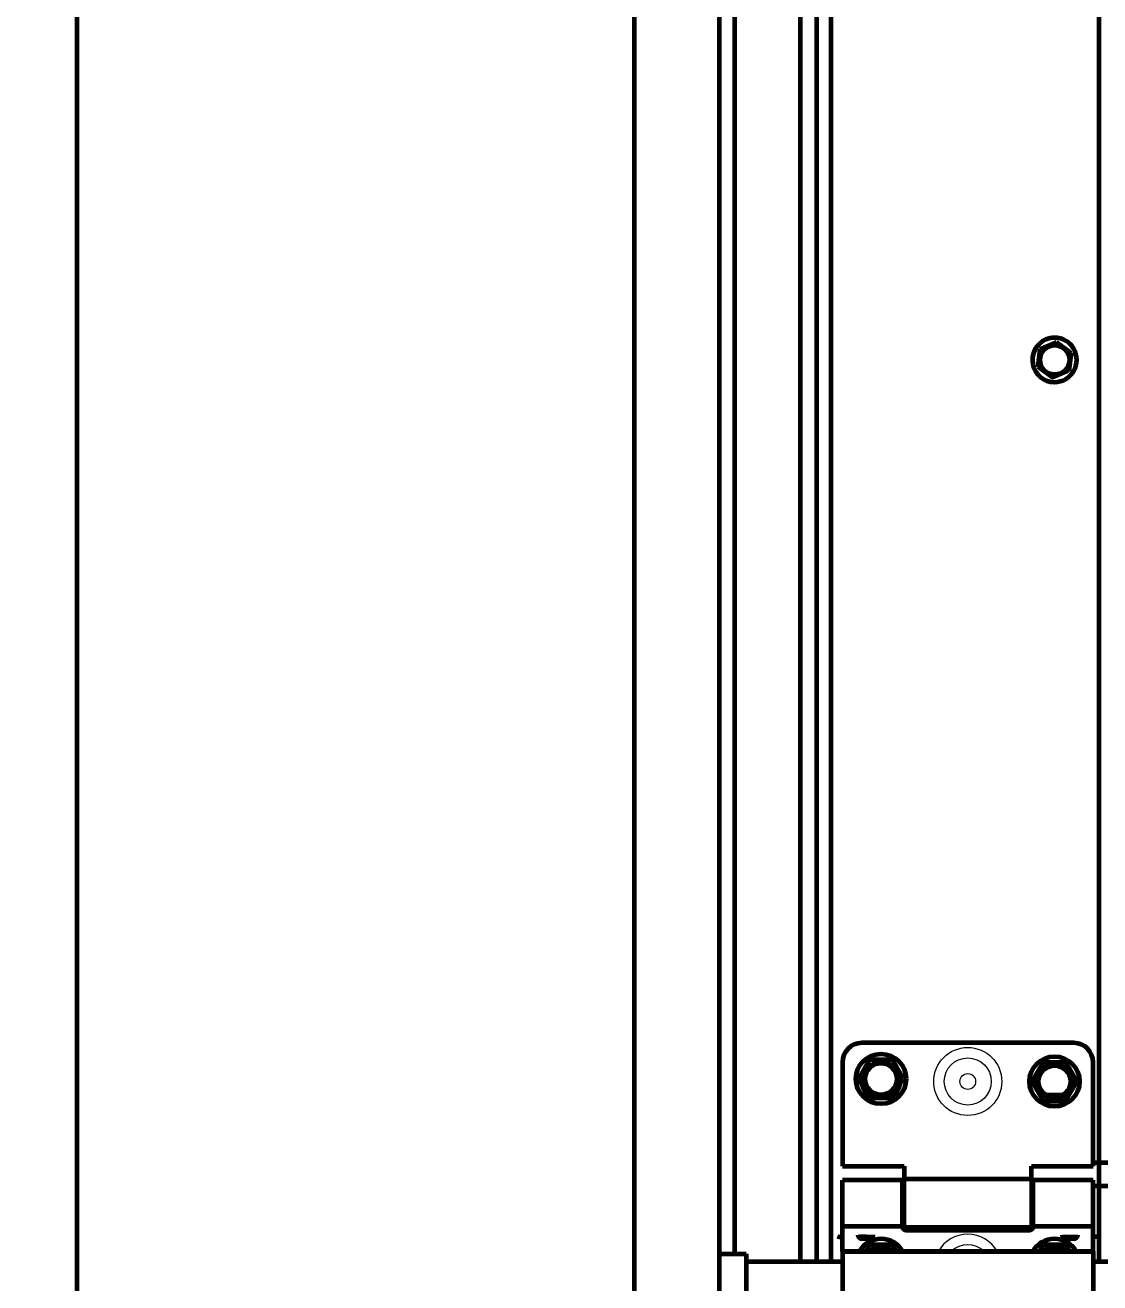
# Model space of a CAD drawing. Header units: millimetres. Extents: x 0 to 840, y 0 to 594.
# Drawn here: x 50.47 to 69.05, y 479.52 to 501.27 of the extents above; entities that cross this region are included whole.
import ezdxf

# ---------------------------------------------------------------- set-up
doc = ezdxf.new("R2010")
doc.units = ezdxf.units.MM
doc.linetypes.add('K5LT_BASIC', pattern=[0])
doc.linetypes.add('K5LT_THIN', pattern=[0])
doc.layers.add('Системный слой', color=7, linetype='Continuous')
doc.styles.add('KDIMTEXTSTYLE', font='GOST_AU.SHX', dxfattribs={"width": 0.96, "oblique": 15, "height": 5})
doc.dimstyles.new('KDIMSTYLE (0.07)', dxfattribs={"dimtxt": 5, "dimasz": 1, "dimexe": 2, "dimexo": 0, "dimgap": 1, "dimtad": 1, "dimlfac": 15, "dimtxsty": 'KDIMTEXTSTYLE', "dimsah": 1, "dimcen": 0, "dimdle": 1, "dimadec": 0, "dimazin": 0, "dimtfac": 0.667, "dimtmove": 0, "dimatfit": 3, "dimfxl": 1, "dimtvp": 1, "dimtolj": 1, "dimtzin": 0, "dimarcsym": 0})

# ---------------------------------------------------------------- blocks, each defined once
blk = doc.blocks.new('U0')
at = {"layer": 'Системный слой', "color": 5, "linetype": 'K5LT_BASIC', "lineweight": 60, "true_color": 0x0000ff}
blk.add_line((51.363, 560.464), (51.363, 411.478), dxfattribs=at)
blk = doc.blocks.new('KDIMARROW_01')
at = {"layer": 'Системный слой'}
blk.add_hatch(color=0, dxfattribs=at).paths.add_polyline_path([(0, 0), (-5, 0.658), (-4.5, 0), (-5, -0.658)])
at = {"layer": 'Системный слой', "color": 0, "linetype": 'K5LT_THIN', "lineweight": 18}
for p, q in [((-4.5, 0), (-5, 0.658)), ((-5, 0.658), (0, 0)), ((0, 0), (-5, -0.658)), ((-5, -0.658), (-4.5, 0)), ((0, 0), (-1, 0))]:
    blk.add_line(p, q, dxfattribs=at)

msp = doc.modelspace()

# ---------------------------------------------------------------- linework, layer by layer
at = {"layer": 'Системный слой', "color": 5, "linetype": 'K5LT_BASIC', "lineweight": 60, "true_color": 0x0000ff}
for p, q in [((63.87945, 479.88472), (63.87945, 512.55139)), ((64.15418, 512.55139), (64.15418, 479.88472)), ((64.40262, 512.55139), (64.40262, 481.5818)), ((69.03595, 512.55139), (69.03595, 481.18946)), ((61.00305, 512.31632), (61.00305, 411.74583)), ((62.46971, 512.30589), (62.46971, 411.73474)), ((62.73638, 512.41806), (62.73638, 480.01806)), ((68.02366, 495.66453), (68.30697, 495.78513)), ((68.26929, 495.8628), (68.26975, 495.8628)), ((68.30697, 495.78513), (68.30885, 495.78513)), ((67.98644, 495.35887), (68.02366, 495.66453)), ((68.02366, 495.66453), (68.02554, 495.66453)), ((67.98644, 495.35887), (67.98832, 495.35887)), ((68.23253, 495.17381), (67.98644, 495.35887)), ((68.23253, 495.17381), (68.23441, 495.17381)), ((68.26929, 495.09613), (68.26975, 495.09613)), ((68.60262, 483.66623), (64.93595, 483.66623)), ((64.60262, 483.3329), (64.60262, 481.5329)), ((64.88439, 483.04413), (65.07684, 483.37747)), ((65.07684, 483.37747), (65.46174, 483.37747)), ((65.46174, 483.37747), (65.65419, 483.04413)), ((67.88439, 482.99957), (68.07684, 483.3329)), ((68.07684, 483.3329), (68.46174, 483.3329)), ((68.46174, 483.3329), (68.65419, 482.99957)), ((68.93595, 481.5329), (68.93595, 483.3329)), ((65.07684, 482.7108), (64.88439, 483.04413)), ((65.46174, 482.7108), (65.65419, 483.04413)), ((68.07684, 482.66623), (67.88439, 482.99957)), ((68.46174, 482.66623), (68.65419, 482.99957)), ((65.03124, 482.76623), (65.50733, 482.76623)), ((65.46174, 482.7108), (65.07684, 482.7108)), ((68.03124, 482.76623), (68.50733, 482.76623)), ((68.50733, 482.65482), (68.03124, 482.65482)), ((68.46174, 482.66623), (68.07684, 482.66623)), ((146.59055, 481.59193), (68.93595, 481.59193)), ((64.40262, 481.5818), (64.40262, 479.8829)), ((64.60262, 481.5329), (65.66929, 481.5329)), ((65.66929, 481.5329), (65.66929, 481.30957)), ((67.86929, 481.5329), (68.93595, 481.5329)), ((67.86929, 481.30957), (67.86929, 481.5329)), ((64.60262, 480.4929), (64.60262, 481.2929)), ((65.63595, 481.2929), (64.60262, 481.2929)), ((65.63595, 481.2929), (65.63595, 480.4929)), ((65.66929, 480.47623), (65.66929, 481.30957)), ((67.86929, 481.30957), (65.66929, 481.30957)), ((67.86929, 481.30957), (67.86929, 480.47623)), ((68.93595, 481.2929), (67.90262, 481.2929)), ((67.90262, 480.4929), (67.90262, 481.2929)), ((68.93595, 480.4929), (68.93595, 481.2929)), ((146.56929, 481.18946), (68.93595, 481.18946)), ((69.03595, 481.18946), (69.03595, 479.8829)), ((65.66929, 481.12623), (65.63595, 481.12623)), ((67.90262, 481.12623), (67.86929, 481.12623)), ((65.66929, 480.65957), (65.63595, 480.65957)), ((67.90262, 480.65957), (67.86929, 480.65957)), ((65.63595, 480.4929), (64.60262, 480.4929)), ((64.60262, 480.05957), (64.60262, 480.4929)), ((64.87937, 480.31098), (64.89596, 480.31098)), ((64.96447, 480.31098), (64.89596, 480.31098)), ((65.06929, 480.27957), (64.93595, 480.27957)), ((65.01585, 480.31098), (64.96447, 480.31098)), ((65.01585, 480.31098), (65.12587, 480.31098)), ((67.86929, 480.47623), (65.66929, 480.47623)), ((65.70262, 480.42623), (67.83595, 480.42623)), ((68.93595, 480.4929), (67.90262, 480.4929)), ((68.41271, 480.31098), (68.6592, 480.31098)), ((68.60262, 480.27957), (68.46929, 480.27957)), ((68.93595, 480.05957), (68.93595, 480.4929)), ((69.06929, 480.31098), (68.93595, 480.31098)), ((65.00867, 480.05957), (65.07684, 480.17764)), ((65.07684, 480.17764), (65.46174, 480.17764)), ((65.46174, 480.17764), (65.52991, 480.05957)), ((68.00867, 480.05957), (68.07684, 480.17764)), ((68.07684, 480.17764), (68.46174, 480.17764)), ((68.46174, 480.17764), (68.52991, 480.05957)), ((62.46971, 480.01806), (62.93595, 480.01806)), ((62.93595, 480.01806), (62.93595, 480.01308)), ((62.93595, 480.01308), (62.93595, 479.01806)), ((62.93595, 479.88472), (64.60262, 479.88472)), ((64.60262, 480.05957), (68.93595, 480.05957)), ((64.60262, 480.05957), (64.60262, 478.9729)), ((68.93595, 480.05957), (64.60262, 480.05957)), ((64.60262, 480.05957), (64.60262, 478.9729)), ((68.93595, 480.05957), (68.93595, 478.9729)), ((68.93595, 480.05957), (68.93595, 478.9729)), ((68.93595, 479.88472), (69.26929, 479.88472)), ((69.26929, 479.8829), (68.93595, 479.8829))]:
    msp.add_line(p, q, dxfattribs=at)
at = {"layer": 'Системный слой', "color": 7, "linetype": 'K5LT_THIN', "lineweight": 18}
for radius in [0.58805, 0.40718, 0.13589]:
    msp.add_circle((66.76929, 482.99957), radius, dxfattribs=at)
at = {"layer": 'Системный слой', "color": 5, "linetype": 'K5LT_BASIC', "lineweight": 60, "true_color": 0x0000ff}
for centre, radius in [((65.26929, 483.04413), 0.43333), ((65.26929, 483.04413), 0.29667), ((65.26929, 483.04413), 0.28333), ((68.26929, 482.99957), 0.43333), ((65.26929, 483.04413), 0.2744), ((68.26929, 482.99957), 0.29667), ((68.26929, 482.99957), 0.28333), ((68.26929, 482.99957), 0.2744)]:
    msp.add_circle(centre, radius, dxfattribs=at)
for centre, radius, start, end in [((64.93595, 483.3329), 0.33333, 90, 180), ((68.60262, 483.3329), 0.33333, 0, 90), ((65.26929, 482.99957), 0.33333, 135.572996, 224.427004), ((65.26929, 482.99957), 0.33333, 315.572996, 44.427004), ((68.26929, 482.99957), 0.33333, 135.572996, 224.427004), ((68.26929, 482.99957), 0.33333, 315.572996, 44.427004), ((64.93595, 480.34623), 0.06667, 180, 270), ((65.06929, 480.34623), 0.06667, 270, 0), ((65.70262, 480.4929), 0.06667, 180, 270), ((67.83595, 480.4929), 0.06667, 270, 0), ((68.46929, 480.34623), 0.06667, 180, 270), ((68.60262, 480.34623), 0.06667, 270, 0), ((65.26929, 479.84431), 0.43333, 29.784873, 150.215127), ((65.26929, 479.84431), 0.29667, 46.517314, 133.482686), ((65.26929, 479.84431), 0.28333, 49.440172, 130.559828), ((65.26929, 479.84431), 0.2744, 51.670407, 128.329593), ((65.26929, 479.76223), 0.33333, 63.125652, 116.874348), ((68.26929, 479.84431), 0.43333, 29.784873, 150.215127), ((68.26929, 479.84431), 0.29667, 46.517314, 133.482686), ((68.26929, 479.84431), 0.28333, 49.440172, 130.559828), ((68.26929, 479.84431), 0.2744, 51.670407, 128.329593), ((68.26929, 479.76223), 0.33333, 63.125652, 116.874348)]:
    msp.add_arc(centre, radius, start, end, dxfattribs=at)
at = {"layer": 'Системный слой', "color": 7, "linetype": 'K5LT_THIN', "lineweight": 18}
for radius, start, end in [(0.58805, 29.531195, 150.468805), (0.40718, 45.384099, 134.615901)]:
    msp.add_arc((66.76929, 479.76972), radius, start, end, dxfattribs=at)
at = {"layer": 'Системный слой', "color": 5, "linetype": 'K5LT_BASIC', "lineweight": 60, "true_color": 0x0000ff}
for centre, major_axis, start_param, end_param in [((68.26929, 495.47947), (0, 0.38333), 0.40242783, 3.14159265), ((68.26975, 495.47947), (0, 0.38333), 0.40242783, 3.14159265), ((68.26929, 495.47947), (0, 0.38333), 0, 0.40242783), ((68.26975, 495.47947), (0, 0.38333), 0, 0.40242783), ((68.26975, 495.47947), (0, 0.38333), 3.14159265, 6.28318531), ((64.57028, 480.44431), (0, -0.13333), 5.87163315, 6.28318531)]:
    msp.add_ellipse(centre, major_axis=major_axis, ratio=0.99996192, start_param=start_param, end_param=end_param, dxfattribs=at)
msp.add_ellipse((68.27191, 495.47947), major_axis=(0, 0.25333), ratio=0.99996192, dxfattribs=at)
for points, knots in [([(68.1674, 495.72483), (68.16279, 495.72287), (68.15589, 495.71993), (68.14675, 495.71604), (68.13775, 495.71222), (68.12885, 495.70843), (68.12006, 495.70469), (68.11359, 495.70194), (68.10517, 495.69836), (68.09692, 495.69485), (68.08885, 495.69142), (68.07994, 495.68764), (68.07061, 495.68367), (68.05803, 495.67833), (68.04381, 495.67229), (68.03207, 495.66731), (68.02554, 495.66453)], [0, 0, 0, 0, 0.09606073, 0.14363661, 0.19070543, 0.28400644, 0.32988884, 0.37495713, 0.41975507, 0.50689559, 0.54883365, 0.59016308, 0.69551982, 0.74678744, 0.85835041, 1, 1, 1, 1]), ([(68.1674, 495.72483), (68.1743, 495.72777), (68.18345, 495.73166), (68.19481, 495.7365), (68.20152, 495.73936), (68.20816, 495.74219), (68.2147, 495.74497), (68.22115, 495.74772), (68.22955, 495.7513), (68.23778, 495.75481), (68.24582, 495.75824), (68.2547, 495.76203), (68.26399, 495.76599), (68.27652, 495.77133), (68.29067, 495.77737), (68.30235, 495.78236), (68.30885, 495.78513)], [0, 0, 0, 0, 0.14363661, 0.19070543, 0.23764794, 0.28400644, 0.32988884, 0.37495713, 0.41975507, 0.50689559, 0.54883365, 0.59016308, 0.69551982, 0.74678744, 0.85835041, 1, 1, 1, 1]), ([(68.30885, 495.78513), (68.31112, 495.78343), (68.31421, 495.78111), (68.31811, 495.77819), (68.32051, 495.77639), (68.3227, 495.77475), (68.32548, 495.77266), (68.32906, 495.76998), (68.33381, 495.76641), (68.33918, 495.76239), (68.34533, 495.75777), (68.3524, 495.75247), (68.35896, 495.74754), (68.36479, 495.74317), (68.37132, 495.73827), (68.38022, 495.73159), (68.38958, 495.72456), (68.39852, 495.71784), (68.40671, 495.71169), (68.41605, 495.70467), (68.42751, 495.69605), (68.43855, 495.68775), (68.44908, 495.67983), (68.45732, 495.67363), (68.46573, 495.6673), (68.47433, 495.66083), (68.48304, 495.65426), (68.49186, 495.64762), (68.50072, 495.64095), (68.50967, 495.63421), (68.52172, 495.62512), (68.53687, 495.61369), (68.54892, 495.60461), (68.55494, 495.60007)], [0, 0, 0, 0, 0.02830772, 0.03854536, 0.04843756, 0.0579819, 0.06571773, 0.08280207, 0.10217595, 0.12432428, 0.14886413, 0.17771198, 0.21078702, 0.22903581, 0.24865316, 0.29015721, 0.33682121, 0.36175454, 0.39792255, 0.43532326, 0.47411897, 0.53553545, 0.56792557, 0.60072965, 0.63461962, 0.66922174, 0.70457257, 0.74012892, 0.77623715, 0.81259492, 0.84955239, 0.92426905, 1, 1, 1, 1]), ([(67.98832, 495.35887), (67.98862, 495.3613), (67.98924, 495.36626), (67.99019, 495.37392), (67.9912, 495.38207), (67.99228, 495.39078), (67.99323, 495.39848), (67.99405, 495.40509), (67.99471, 495.41045), (67.99557, 495.4174), (67.9967, 495.42658), (67.9982, 495.43872), (67.99983, 495.45197), (68.00152, 495.4657), (68.00315, 495.47904), (68.00477, 495.49228), (68.0063, 495.50482), (68.00772, 495.51647), (68.00902, 495.52717), (68.01026, 495.53739), (68.01148, 495.5475), (68.01272, 495.55775), (68.01398, 495.56818), (68.01525, 495.5787), (68.01653, 495.58931), (68.01781, 495.59995), (68.01909, 495.61065), (68.02082, 495.62501), (68.02254, 495.63941), (68.02425, 495.65377), (68.02511, 495.66095), (68.02554, 495.66453)], [0, 0, 0, 0, 0.02442441, 0.04986183, 0.07681405, 0.10580713, 0.13664912, 0.15325866, 0.17116533, 0.1896229, 0.22180629, 0.26141225, 0.30860636, 0.35114871, 0.39492654, 0.43799504, 0.47933657, 0.51629679, 0.55063656, 0.58280408, 0.61525004, 0.64850207, 0.68228258, 0.71658399, 0.75103595, 0.78588381, 0.82088142, 0.85629899, 0.92772619, 0.96388588, 1, 1, 1, 1]), ([(68.55494, 495.60007), (68.55465, 495.59764), (68.55406, 495.59268), (68.55315, 495.58502), (68.55217, 495.57687), (68.55113, 495.56815), (68.55021, 495.56045), (68.54942, 495.55385), (68.54877, 495.54849), (68.54794, 495.54154), (68.54684, 495.53236), (68.54538, 495.52022), (68.54378, 495.50696), (68.54212, 495.49323), (68.54051, 495.4799), (68.5389, 495.46666), (68.53738, 495.45411), (68.53596, 495.44247), (68.53465, 495.43177), (68.53341, 495.42154), (68.53217, 495.41144), (68.53091, 495.40118), (68.52963, 495.39076), (68.52834, 495.38023), (68.52703, 495.36963), (68.52572, 495.35899), (68.5244, 495.34829), (68.52263, 495.33392), (68.52084, 495.31953), (68.51906, 495.30517), (68.51817, 495.29798), (68.51772, 495.2944)], [0, 0, 0, 0, 0.02442441, 0.04986183, 0.07681405, 0.10580713, 0.13664912, 0.15325866, 0.17116533, 0.1896229, 0.22180629, 0.26141225, 0.30860636, 0.35114871, 0.39492654, 0.43799504, 0.47933657, 0.51629679, 0.55063656, 0.58280408, 0.61525004, 0.64850207, 0.68228258, 0.71658399, 0.75103595, 0.78588381, 0.82088142, 0.85629899, 0.92772619, 0.96388588, 1, 1, 1, 1]), ([(68.23441, 495.17381), (68.23216, 495.17551), (68.22908, 495.17783), (68.2252, 495.18075), (68.22283, 495.18255), (68.22064, 495.18419), (68.21788, 495.18627), (68.21432, 495.18896), (68.2096, 495.19252), (68.20425, 495.19655), (68.19813, 495.20117), (68.1911, 495.20647), (68.18456, 495.21139), (68.17876, 495.21577), (68.17225, 495.22067), (68.16537, 495.22585), (68.1581, 495.23133), (68.15218, 495.23578), (68.14512, 495.2411), (68.13695, 495.24725), (68.1251, 495.25617), (68.11095, 495.26681), (68.09717, 495.27717), (68.08634, 495.28531), (68.07792, 495.29163), (68.0693, 495.29811), (68.06056, 495.30467), (68.05172, 495.31131), (68.04282, 495.31799), (68.03384, 495.32473), (68.02173, 495.33382), (68.0065, 495.34524), (67.99438, 495.35432), (67.98832, 495.35887)], [0, 0, 0, 0, 0.02830772, 0.03854536, 0.04843756, 0.0579819, 0.06571773, 0.08280207, 0.10217595, 0.12432428, 0.14886413, 0.17771198, 0.21078702, 0.22903581, 0.24865316, 0.29015721, 0.31264128, 0.33682121, 0.36175454, 0.39792255, 0.43532326, 0.50445583, 0.56792557, 0.60072965, 0.63461962, 0.66922174, 0.70457257, 0.74012892, 0.77623715, 0.81259492, 0.84955239, 0.92426905, 1, 1, 1, 1]), ([(68.51772, 495.2944), (68.51188, 495.29191), (68.50262, 495.28796), (68.48481, 495.28036), (68.47024, 495.27414), (68.45647, 495.26827), (68.4484, 495.26483), (68.43971, 495.26112), (68.42893, 495.25653), (68.41634, 495.25117), (68.40222, 495.24515), (68.38953, 495.23975), (68.37862, 495.2351), (68.36723, 495.23025), (68.35654, 495.22571), (68.34628, 495.22134), (68.33876, 495.21814), (68.33134, 495.21499), (68.32407, 495.21189), (68.31693, 495.20886), (68.30547, 495.20399), (68.29392, 495.19908), (68.28126, 495.1937), (68.27196, 495.18975), (68.26183, 495.18545), (68.25296, 495.18168), (68.24382, 495.1778), (68.23802, 495.17534), (68.23441, 495.17381)], [0, 0, 0, 0, 0.06372659, 0.10054749, 0.19201999, 0.21941954, 0.24687763, 0.27751016, 0.31120572, 0.36040635, 0.40969623, 0.45909832, 0.49296058, 0.52354536, 0.57786286, 0.60439694, 0.63067267, 0.65648012, 0.6820713, 0.70695331, 0.73139176, 0.80268789, 0.82900321, 0.86571062, 0.90169175, 0.93725789, 0.96090636, 1, 1, 1, 1])]:
    msp.add_open_spline(points, degree=3, knots=knots, dxfattribs=at)

# ---------------------------------------------------------------- block references
at = {"layer": 'Системный слой'}
msp.add_blockref('U0', (0, 0), dxfattribs=at)

# ---------------------------------------------------------------- dimensions: what is measured, and where the dimension line sits
at = {"layer": 'Системный слой', "color": 7}
msp.add_linear_dim(base=(35.79523, 548.52309), p1=(62.98689, 411.46667), p2=(66.39331, 548.52309), angle=90, location=(35.79523, 479.99488), text='\\H5.0;\\W0.965;\\Q15;\\H5.0;\\W0.965;\\Q15;\\Q15;H', dimstyle='KDIMSTYLE (0.07)', override={"dimexo": 0, "dimblk1": 'KDIMARROW_01', "dimblk2": 'KDIMARROW_01', "dimse1": 0, "dimse2": 0, "dimclrt": 7, "dimtolj": 1}, dxfattribs=at).render()

doc.saveas('drawing.dxf')
